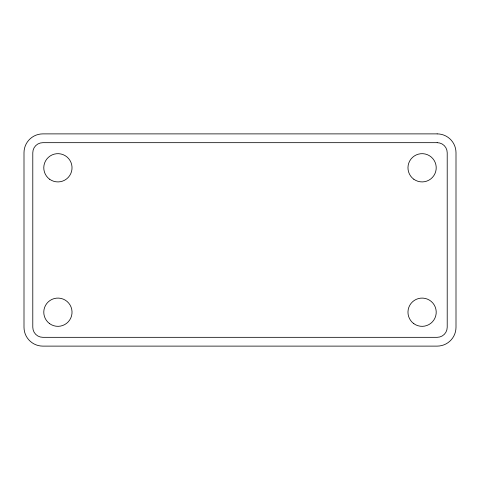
<?xml version="1.0" encoding="UTF-8"?>
<svg xmlns="http://www.w3.org/2000/svg" width="480" height="480" viewBox="0 0 480 480"><rect width="100%" height="100%" fill="white"/><g stroke="black" fill="none" stroke-linecap="round" stroke-linejoin="round"><path stroke-width="0.72" d="M437.16 133.884L42.84 133.884A18.84 18.84 0 0 0 24 152.718L24 327.282A18.84 18.84 0 0 0 42.84 346.116L437.16 346.116A18.84 18.84 0 0 0 456 327.282L456 152.718A18.84 18.84 0 0 0 437.16 133.884M437.16 142.674L42.84 142.674A10.044 10.044 0 0 0 32.79 152.718L32.79 327.282A10.044 10.044 0 0 0 42.84 337.326L437.16 337.326A10.044 10.044 0 0 0 447.21 327.282L447.21 152.718A10.044 10.044 0 0 0 437.16 142.674M413.826 323.67A14.13 14.13 0 0 0 436.146 313.638A14.13 14.13 0 0 0 416.304 299.322A14.13 14.13 0 0 0 413.826 323.67M49.644 179.25A14.13 14.13 0 0 0 71.964 169.218A14.13 14.13 0 0 0 52.116 154.902A14.13 14.13 0 0 0 49.644 179.25M49.644 323.67A14.13 14.13 0 0 0 71.964 313.638A14.13 14.13 0 0 0 52.116 299.322A14.13 14.13 0 0 0 49.644 323.67M413.826 179.25A14.13 14.13 0 0 0 436.146 169.218A14.13 14.13 0 0 0 416.304 154.902A14.13 14.13 0 0 0 413.826 179.25"/></g></svg>
